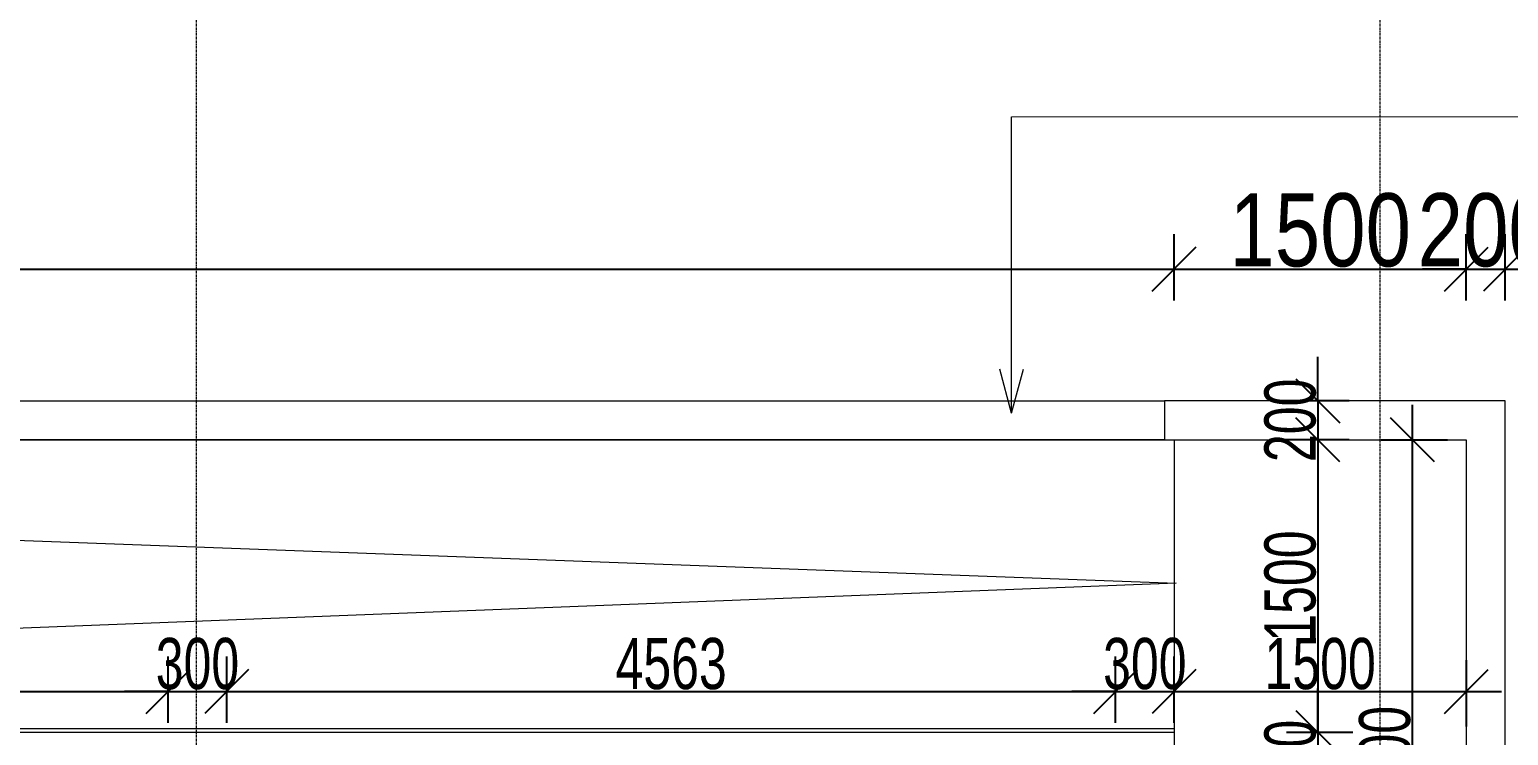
# Model space of a CAD drawing. Header units: millimetres. Extents: x -35190 to 411743, y -233114 to 23872.
# Drawn here: x 155340 to 162931, y 6883 to 10504 of the extents above; entities that cross this region are included whole.
import ezdxf

# ---------------------------------------------------------------- set-up
doc = ezdxf.new("R2010")
doc.units = ezdxf.units.MM
doc.linetypes.add('Grid Line', pattern=[22.225, 12.7, -3.175, 3.175, -3.175])
for name, color, linetype, lineweight in [('A-ANNO-DIMS', 211, 'Continuous', 9), ('A-DETL-THIN', 151, 'Continuous', 18), ('A-FLOR', 192, 'Continuous', 18), ('A-FLOR-HRAL', 11, 'Continuous', 18), ('G-ANNO-TEXT', 231, 'Continuous', 9), ('Q-CASE', 31, 'Continuous', 18), ('S-GRID', 1, 'Continuous', 9)]:
    doc.layers.add(name, color=color, linetype=linetype, lineweight=lineweight)
doc.styles.add('Arial_3', font='arial.ttf', dxfattribs={"width": 0.8, "height": 375})
doc.styles.add('Arial_8', font='arial.ttf', dxfattribs={"width": 0.7, "height": 262.5})
doc.dimstyles.new('main_4_5mm_2', dxfattribs={"dimscale": 304.8, "dimtxt": 382.597275, "dimasz": 0.738189, "dimexe": 0.590551, "dimexo": 0.0625, "dimgap": 0.024606, "dimtad": 1, "dimdec": 0, "dimzin": 0, "dimdsep": 46, "dimtxsty": 'Arial_3', "dimblk1": 'OBLIQUE', "dimblk2": 'OBLIQUE', "dimsah": 1, "dimcen": 0.09, "dimdle": 0.590551, "dimazin": 0, "dimtfac": 1, "dimtdec": 4, "dimtix": 1, "dimtmove": 0, "dimatfit": 3, "dimfxl": 0.590551, "dimfxlon": 1, "dimtvp": 1, "dimtolj": 1, "dimtzin": 0, "dimarcsym": 2})
doc.dimstyles.new('small_3_5mm', dxfattribs={"dimscale": 304.8, "dimtxt": 267.818092, "dimasz": 0.738189, "dimexe": 0.590551, "dimexo": 0.0625, "dimgap": 0.024606, "dimtad": 1, "dimdec": 0, "dimzin": 0, "dimdsep": 46, "dimtxsty": 'Arial_8', "dimblk1": 'OBLIQUE', "dimblk2": 'OBLIQUE', "dimsah": 1, "dimcen": 0.09, "dimdle": 0.590551, "dimazin": 0, "dimtfac": 1, "dimtdec": 4, "dimtix": 1, "dimtmove": 0, "dimatfit": 3, "dimfxl": 0.590551, "dimfxlon": 1, "dimtvp": 1, "dimtolj": 1, "dimtzin": 0, "dimarcsym": 2})

# ---------------------------------------------------------------- blocks, each defined once
blk = doc.blocks.new('Top Rail Type - Top Rail_Internal_-623587-FIRST FLOOR')
at = {"layer": 'A-FLOR-HRAL'}
for p, q in [((1223.9, 10179.7), (21103.9, 10179.7)), ((21103.9, 10179.7), (21103.9, 10139.7))]:
    blk.add_line(p, q, dxfattribs=at)
blk = doc.blocks.new('Casework 2 - Casework 2-644764-FIRST FLOOR')
at = {"layer": 'Q-CASE'}
for p, q in [((1174, 11859.7), (21055, 11859.7)), ((22803.9, 11859.7), (21055, 11859.7)), ((21055, 11859.7), (21055, 11659.7)), ((22803.9, 8159.7), (22803.9, 11859.7)), ((21055, 11659.7), (8805.4, 11659.7)), ((21055, 11659.7), (22603.9, 11659.7)), ((22603.9, 11659.7), (22603.9, 8359.7))]:
    blk.add_line(p, q, dxfattribs=at)
blk = doc.blocks.new('_Oblique')
at = {"color": 0, "linetype": 'ByBlock', "lineweight": -2}
blk.add_line((-0.5, -0.5), (0.5, 0.5), dxfattribs=at)
blk = doc.blocks.new('*D4052')
at = {"layer": 'A-ANNO-DIMS', "color": 0, "lineweight": -2, "transparency": 16777216}
for p, q in [((141334.4, 9114.1), (141334.4, 9455)), ((161214.4, 9114.1), (161214.4, 9455)), ((141154.4, 9275), (161394.4, 9275))]:
    blk.add_line(p, q, dxfattribs=at)
at = {"layer": 'Defpoints', "color": 0, "transparency": 16777216}
for p in [(161214.4, 9275), (141334.4, 9095), (161214.4, 9095)]:
    blk.add_point(p, dxfattribs=at)
at = {"layer": 'A-ANNO-DIMS', "color": 0, "lineweight": -2, "transparency": 16777216, "xscale": 224.9999999999999, "yscale": 224.9999999999999, "zscale": 224.9999999999999, "rotation": 180}
blk.add_blockref('_Oblique', (141334.4, 9275), dxfattribs=at)
at = {"layer": 'A-ANNO-DIMS', "color": 0, "lineweight": -2, "transparency": 16777216, "xscale": 224.9999999999999, "yscale": 224.9999999999999, "zscale": 224.9999999999999}
blk.add_blockref('_Oblique', (161214.4, 9275), dxfattribs=at)
at = {"layer": 'A-ANNO-DIMS', "color": 0, "transparency": 16777216, "insert": (151274.4, 9474), "char_height": 375, "width": 1377.35, "attachment_point": 5, "style": 'Arial_3'}
blk.add_mtext('\\A1;19880', dxfattribs=at)
blk = doc.blocks.new('*D4053')
at = {"layer": 'A-ANNO-DIMS', "color": 0, "lineweight": -2, "transparency": 16777216}
for p, q in [((161214.4, 9114.1), (161214.4, 9455)), ((162714.4, 9114.1), (162714.4, 9455)), ((161034.4, 9275), (162894.4, 9275))]:
    blk.add_line(p, q, dxfattribs=at)
at = {"layer": 'Defpoints', "color": 0, "transparency": 16777216}
for p in [(162714.4, 9275), (161214.4, 9095), (162714.4, 9095)]:
    blk.add_point(p, dxfattribs=at)
at = {"layer": 'A-ANNO-DIMS', "color": 0, "lineweight": -2, "transparency": 16777216, "xscale": 224.9999999999999, "yscale": 224.9999999999999, "zscale": 224.9999999999999, "rotation": 180}
blk.add_blockref('_Oblique', (161214.4, 9275), dxfattribs=at)
at = {"layer": 'A-ANNO-DIMS', "color": 0, "lineweight": -2, "transparency": 16777216, "xscale": 224.9999999999999, "yscale": 224.9999999999999, "zscale": 224.9999999999999}
blk.add_blockref('_Oblique', (162714.4, 9275), dxfattribs=at)
at = {"layer": 'A-ANNO-DIMS', "color": 0, "transparency": 16777216, "insert": (161964.4, 9474), "char_height": 375, "width": 1101.88, "attachment_point": 5, "style": 'Arial_3'}
blk.add_mtext('\\A1;1500', dxfattribs=at)
blk = doc.blocks.new('*D4054')
at = {"layer": 'A-ANNO-DIMS', "color": 0, "lineweight": -2, "transparency": 16777216}
for p, q in [((162714.4, 9114.1), (162714.4, 9455)), ((162914.4, 9114.1), (162914.4, 9455)), ((162714.4, 9275), (162489.4, 9275)), ((162714.4, 9275), (162914.4, 9275)), ((162914.4, 9275), (163139.4, 9275))]:
    blk.add_line(p, q, dxfattribs=at)
at = {"layer": 'Defpoints', "color": 0, "transparency": 16777216}
for p in [(162914.4, 9275), (162714.4, 9095), (162914.4, 9095)]:
    blk.add_point(p, dxfattribs=at)
at = {"layer": 'A-ANNO-DIMS', "color": 0, "lineweight": -2, "transparency": 16777216, "xscale": 224.9999999999999, "yscale": 224.9999999999999, "zscale": 224.9999999999999}
blk.add_blockref('_Oblique', (162714.4, 9275), dxfattribs=at)
at = {"layer": 'A-ANNO-DIMS', "color": 0, "lineweight": -2, "transparency": 16777216, "xscale": 224.9999999999999, "yscale": 224.9999999999999, "zscale": 224.9999999999999, "rotation": 180}
blk.add_blockref('_Oblique', (162914.4, 9275), dxfattribs=at)
at = {"layer": 'A-ANNO-DIMS', "color": 0, "transparency": 16777216, "insert": (162814.4, 9474), "char_height": 375, "width": 826.41, "attachment_point": 5, "style": 'Arial_3'}
blk.add_mtext('\\A1;200', dxfattribs=at)
blk = doc.blocks.new('*D4064')
at = {"layer": 'A-ANNO-DIMS', "color": 0, "lineweight": -2, "transparency": 16777216}
for p, q in [((161952.6, 8599.3), (161952.6, 8824.3)), ((162113.5, 8599.3), (161772.6, 8599.3)), ((161952.6, 8599.3), (161952.6, 8399.3)), ((162113.5, 8399.3), (161772.6, 8399.3)), ((161952.6, 8399.3), (161952.6, 8174.3))]:
    blk.add_line(p, q, dxfattribs=at)
at = {"layer": 'Defpoints', "color": 0, "transparency": 16777216}
for p in [(162132.6, 8599.3), (161952.6, 8399.3), (162132.6, 8399.3)]:
    blk.add_point(p, dxfattribs=at)
at = {"layer": 'A-ANNO-DIMS', "color": 0, "lineweight": -2, "transparency": 16777216, "xscale": 224.9999999999999, "yscale": 224.9999999999999, "zscale": 224.9999999999999}
for p, rotation in [((161952.6, 8599.3), 270), ((161952.6, 8399.3), 90)]:
    blk.add_blockref('_Oblique', p, dxfattribs=dict(at, rotation=rotation))
at = {"layer": 'A-ANNO-DIMS', "color": 0, "transparency": 16777216, "insert": (161811.1, 8499.3), "char_height": 262.5, "width": 504.322, "attachment_point": 5, "rotation": 90, "style": 'Arial_8'}
blk.add_mtext('\\A1;200', dxfattribs=at)
blk = doc.blocks.new('*D4065')
at = {"layer": 'A-ANNO-DIMS', "color": 0, "lineweight": -2, "transparency": 16777216}
for p, q in [((161952.6, 8579.3), (161952.6, 6719.3)), ((162113.5, 8399.3), (161772.6, 8399.3)), ((161791.6, 6899.3), (162132.6, 6899.3))]:
    blk.add_line(p, q, dxfattribs=at)
at = {"layer": 'Defpoints', "color": 0, "transparency": 16777216}
for p in [(162132.6, 8399.3), (161772.6, 6899.3), (161952.6, 6899.3)]:
    blk.add_point(p, dxfattribs=at)
at = {"layer": 'A-ANNO-DIMS', "color": 0, "lineweight": -2, "transparency": 16777216, "xscale": 224.9999999999999, "yscale": 224.9999999999999, "zscale": 224.9999999999999}
for p, rotation in [((161952.6, 8399.3), 90), ((161952.6, 6899.3), 270)]:
    blk.add_blockref('_Oblique', p, dxfattribs=dict(at, rotation=rotation))
at = {"layer": 'A-ANNO-DIMS', "color": 0, "transparency": 16777216, "insert": (161811.1, 7649.3), "char_height": 262.5, "width": 672.429, "attachment_point": 5, "rotation": 90, "style": 'Arial_8'}
blk.add_mtext('\\A1;1500', dxfattribs=at)
blk = doc.blocks.new('*D4066')
at = {"layer": 'A-ANNO-DIMS', "color": 0, "lineweight": -2, "transparency": 16777216}
for p, q in [((161952.6, 6899.3), (161952.6, 7124.3)), ((161791.6, 6899.3), (162132.6, 6899.3)), ((161952.6, 6899.3), (161952.6, 6599.3)), ((161791.6, 6599.3), (162132.6, 6599.3)), ((161952.6, 6599.3), (161952.6, 6374.3))]:
    blk.add_line(p, q, dxfattribs=at)
at = {"layer": 'Defpoints', "color": 0, "transparency": 16777216}
for p in [(161772.6, 6899.3), (161772.6, 6599.3), (161952.6, 6599.3)]:
    blk.add_point(p, dxfattribs=at)
at = {"layer": 'A-ANNO-DIMS', "color": 0, "lineweight": -2, "transparency": 16777216, "xscale": 224.9999999999999, "yscale": 224.9999999999999, "zscale": 224.9999999999999}
for p, rotation in [((161952.6, 6899.3), 270), ((161952.6, 6599.3), 90)]:
    blk.add_blockref('_Oblique', p, dxfattribs=dict(at, rotation=rotation))
at = {"layer": 'A-ANNO-DIMS', "color": 0, "transparency": 16777216, "insert": (161811, 6749.3), "char_height": 262.5, "width": 504.322, "attachment_point": 5, "rotation": 90, "style": 'Arial_8'}
blk.add_mtext('\\A1;300', dxfattribs=at)
blk = doc.blocks.new('*D4068')
at = {"layer": 'A-ANNO-DIMS', "color": 0, "lineweight": -2, "transparency": 16777216}
for p, q in [((162438.4, 4919.3), (162438.4, 8579.3)), ((162277.5, 8399.3), (162618.4, 8399.3)), ((162277.5, 5099.3), (162618.4, 5099.3))]:
    blk.add_line(p, q, dxfattribs=at)
at = {"layer": 'Defpoints', "color": 0, "transparency": 16777216}
for p in [(162258.4, 8399.3), (162438.4, 8399.3), (162258.4, 5099.3)]:
    blk.add_point(p, dxfattribs=at)
at = {"layer": 'A-ANNO-DIMS', "color": 0, "lineweight": -2, "transparency": 16777216, "xscale": 224.9999999999999, "yscale": 224.9999999999999, "zscale": 224.9999999999999}
for p, rotation in [((162438.4, 8399.3), 90), ((162438.4, 5099.3), 270)]:
    blk.add_blockref('_Oblique', p, dxfattribs=dict(at, rotation=rotation))
at = {"layer": 'A-ANNO-DIMS', "color": 0, "transparency": 16777216, "insert": (162296.8, 6749.3), "char_height": 262.5, "width": 672.429, "attachment_point": 5, "rotation": 90, "style": 'Arial_8'}
blk.add_mtext('\\A1;3300', dxfattribs=at)
blk = doc.blocks.new('*D4187')
at = {"layer": 'A-ANNO-DIMS', "color": 0, "lineweight": -2, "transparency": 16777216}
for p, q in [((151491.8, 6947.7), (151491.8, 7288.6)), ((156051.8, 6947.7), (156051.8, 7288.6)), ((151311.8, 7108.6), (156231.8, 7108.6))]:
    blk.add_line(p, q, dxfattribs=at)
at = {"layer": 'Defpoints', "color": 0, "transparency": 16777216}
for p in [(156051.8, 7108.6), (151491.8, 6928.6), (156051.8, 6928.6)]:
    blk.add_point(p, dxfattribs=at)
at = {"layer": 'A-ANNO-DIMS', "color": 0, "lineweight": -2, "transparency": 16777216, "xscale": 224.9999999999999, "yscale": 224.9999999999999, "zscale": 224.9999999999999, "rotation": 180}
blk.add_blockref('_Oblique', (151491.8, 7108.6), dxfattribs=at)
at = {"layer": 'A-ANNO-DIMS', "color": 0, "lineweight": -2, "transparency": 16777216, "xscale": 224.9999999999999, "yscale": 224.9999999999999, "zscale": 224.9999999999999}
blk.add_blockref('_Oblique', (156051.8, 7108.6), dxfattribs=at)
at = {"layer": 'A-ANNO-DIMS', "color": 0, "transparency": 16777216, "insert": (153771.8, 7250.2), "char_height": 262.5, "width": 672.429, "attachment_point": 5, "style": 'Arial_8'}
blk.add_mtext('\\A1;4560', dxfattribs=at)
blk = doc.blocks.new('*D4188')
at = {"layer": 'A-ANNO-DIMS', "color": 0, "lineweight": -2, "transparency": 16777216}
for p, q in [((156051.8, 6947.7), (156051.8, 7288.6)), ((156351.8, 6947.7), (156351.8, 7288.6)), ((156051.8, 7108.6), (155826.8, 7108.6)), ((156051.8, 7108.6), (156351.8, 7108.6)), ((156351.8, 7108.6), (156576.8, 7108.6))]:
    blk.add_line(p, q, dxfattribs=at)
at = {"layer": 'Defpoints', "color": 0, "transparency": 16777216}
for p in [(156351.8, 7108.6), (156051.8, 6928.6), (156351.8, 6928.6)]:
    blk.add_point(p, dxfattribs=at)
at = {"layer": 'A-ANNO-DIMS', "color": 0, "lineweight": -2, "transparency": 16777216, "xscale": 224.9999999999999, "yscale": 224.9999999999999, "zscale": 224.9999999999999}
blk.add_blockref('_Oblique', (156051.8, 7108.6), dxfattribs=at)
at = {"layer": 'A-ANNO-DIMS', "color": 0, "lineweight": -2, "transparency": 16777216, "xscale": 224.9999999999999, "yscale": 224.9999999999999, "zscale": 224.9999999999999, "rotation": 180}
blk.add_blockref('_Oblique', (156351.8, 7108.6), dxfattribs=at)
at = {"layer": 'A-ANNO-DIMS', "color": 0, "transparency": 16777216, "insert": (156201.8, 7250.3), "char_height": 262.5, "width": 504.322, "attachment_point": 5, "style": 'Arial_8'}
blk.add_mtext('\\A1;300', dxfattribs=at)
blk = doc.blocks.new('*D4189')
at = {"layer": 'A-ANNO-DIMS', "color": 0, "lineweight": -2, "transparency": 16777216}
for p, q in [((156351.8, 6947.7), (156351.8, 7288.6)), ((160914.4, 6947.7), (160914.4, 7288.6)), ((156171.8, 7108.6), (161094.4, 7108.6))]:
    blk.add_line(p, q, dxfattribs=at)
at = {"layer": 'Defpoints', "color": 0, "transparency": 16777216}
for p in [(160914.4, 7108.6), (156351.8, 6928.6), (160914.4, 6928.6)]:
    blk.add_point(p, dxfattribs=at)
at = {"layer": 'A-ANNO-DIMS', "color": 0, "lineweight": -2, "transparency": 16777216, "xscale": 224.9999999999999, "yscale": 224.9999999999999, "zscale": 224.9999999999999, "rotation": 180}
blk.add_blockref('_Oblique', (156351.8, 7108.6), dxfattribs=at)
at = {"layer": 'A-ANNO-DIMS', "color": 0, "lineweight": -2, "transparency": 16777216, "xscale": 224.9999999999999, "yscale": 224.9999999999999, "zscale": 224.9999999999999}
blk.add_blockref('_Oblique', (160914.4, 7108.6), dxfattribs=at)
at = {"layer": 'A-ANNO-DIMS', "color": 0, "transparency": 16777216, "insert": (158633.1, 7250.3), "char_height": 262.5, "width": 672.429, "attachment_point": 5, "style": 'Arial_8'}
blk.add_mtext('\\A1;4563', dxfattribs=at)
blk = doc.blocks.new('*D4190')
at = {"layer": 'A-ANNO-DIMS', "color": 0, "lineweight": -2, "transparency": 16777216}
for p, q in [((160914.4, 6947.7), (160914.4, 7288.6)), ((161214.4, 6947.7), (161214.4, 7288.6)), ((160914.4, 7108.6), (160689.4, 7108.6)), ((160914.4, 7108.6), (161214.4, 7108.6)), ((161214.4, 7108.6), (161439.4, 7108.6))]:
    blk.add_line(p, q, dxfattribs=at)
at = {"layer": 'Defpoints', "color": 0, "transparency": 16777216}
for p in [(161214.4, 7108.6), (160914.4, 6928.6), (161214.4, 6928.6)]:
    blk.add_point(p, dxfattribs=at)
at = {"layer": 'A-ANNO-DIMS', "color": 0, "lineweight": -2, "transparency": 16777216, "xscale": 224.9999999999999, "yscale": 224.9999999999999, "zscale": 224.9999999999999}
blk.add_blockref('_Oblique', (160914.4, 7108.6), dxfattribs=at)
at = {"layer": 'A-ANNO-DIMS', "color": 0, "lineweight": -2, "transparency": 16777216, "xscale": 224.9999999999999, "yscale": 224.9999999999999, "zscale": 224.9999999999999, "rotation": 180}
blk.add_blockref('_Oblique', (161214.4, 7108.6), dxfattribs=at)
at = {"layer": 'A-ANNO-DIMS', "color": 0, "transparency": 16777216, "insert": (161064.4, 7250.3), "char_height": 262.5, "width": 504.322, "attachment_point": 5, "style": 'Arial_8'}
blk.add_mtext('\\A1;300', dxfattribs=at)
blk = doc.blocks.new('*D4191')
at = {"layer": 'A-ANNO-DIMS', "color": 0, "lineweight": -2, "transparency": 16777216}
for p, q in [((161214.4, 6947.7), (161214.4, 7288.6)), ((162714.4, 7269.6), (162714.4, 6928.6)), ((161034.4, 7108.6), (162894.4, 7108.6))]:
    blk.add_line(p, q, dxfattribs=at)
at = {"layer": 'Defpoints', "color": 0, "transparency": 16777216}
for p in [(162714.4, 7288.6), (162714.4, 7108.6), (161214.4, 6928.6)]:
    blk.add_point(p, dxfattribs=at)
at = {"layer": 'A-ANNO-DIMS', "color": 0, "lineweight": -2, "transparency": 16777216, "xscale": 224.9999999999999, "yscale": 224.9999999999999, "zscale": 224.9999999999999, "rotation": 180}
blk.add_blockref('_Oblique', (161214.4, 7108.6), dxfattribs=at)
at = {"layer": 'A-ANNO-DIMS', "color": 0, "lineweight": -2, "transparency": 16777216, "xscale": 224.9999999999999, "yscale": 224.9999999999999, "zscale": 224.9999999999999}
blk.add_blockref('_Oblique', (162714.4, 7108.6), dxfattribs=at)
at = {"layer": 'A-ANNO-DIMS', "color": 0, "transparency": 16777216, "insert": (161964.4, 7250.2), "char_height": 262.5, "width": 672.429, "attachment_point": 5, "style": 'Arial_8'}
blk.add_mtext('\\A1;1500', dxfattribs=at)

msp = doc.modelspace()

# ---------------------------------------------------------------- linework, layer by layer
at = {"layer": 'A-DETL-THIN'}
for p, q in [((139834.4, 8399.3), (162714.4, 8399.3)), ((141334.4, 8399.3), (161224.4, 7664.1)), ((161214.4, 8399.3), (161214.4, 5099.3)), ((162714.4, 8399.3), (162714.4, 5099.3)), ((161224.4, 7664.1), (141334.4, 6887.5)), ((141334.4, 6899.3), (161211.8, 6899.3))]:
    msp.add_line(p, q, dxfattribs=at)
at = {"layer": 'A-FLOR'}
msp.add_line((161214.4, 8399.3), (161214.4, 6919.3), dxfattribs=at)
at = {"layer": 'G-ANNO-TEXT', "color": 50}
for p, q in [((160380.7, 10055.4), (163769.5, 10057.6)), ((160380.7, 8536.1), (160380.7, 10055.4)), ((160380.7, 8536.1), (160320.4, 8761.1)), ((160380.7, 8536.1), (160441, 8761.1))]:
    msp.add_line(p, q, dxfattribs=at)
at = {"layer": 'S-GRID', "linetype": 'Grid Line'}
for p, q in [((156196.9, -26662), (156196.9, 15610.8)), ((162271.9, -26662), (162271.9, 15610.8))]:
    msp.add_line(p, q, dxfattribs=at)

# ---------------------------------------------------------------- block references
at = {"layer": 'A-FLOR-HRAL'}
msp.add_blockref('Top Rail Type - Top Rail_Internal_-623587-FIRST FLOOR', (140110.5, -3260.4), dxfattribs=at)
at = {"layer": 'Q-CASE'}
msp.add_blockref('Casework 2 - Casework 2-644764-FIRST FLOOR', (140110.5, -3260.4), dxfattribs=at)

# ---------------------------------------------------------------- dimensions: what is measured, and where the dimension line sits
at = {"layer": 'A-ANNO-DIMS'}
for base, p1, p2, dimstyle, override, picture, middle in [((161214.4, 9275), (141334.4, 9095), (161214.4, 9095), 'main_4_5mm_2', {"dimpost": '<>', "dimfxl": 19880}, '*D4052', (151274.4, 9474)), ((162714.4, 9275), (161214.4, 9095), (162714.4, 9095), 'main_4_5mm_2', {"dimpost": '<>', "dimfxl": 1500}, '*D4053', (161964.4, 9474)), ((162914.4, 9275), (162714.4, 9095), (162914.4, 9095), 'main_4_5mm_2', {"dimpost": '<>', "dimfxl": 200}, '*D4054', (162814.4, 9474)), ((156051.8, 7108.6), (151491.8, 6928.6), (156051.8, 6928.6), 'small_3_5mm', {"dimpost": '<>', "dimfxl": 4560}, '*D4187', (153771.8, 7250.2)), ((156351.8, 7108.6), (156051.8, 6928.6), (156351.8, 6928.6), 'small_3_5mm', {"dimpost": '<>', "dimfxl": 300}, '*D4188', (156201.8, 7250.3)), ((160914.4, 7108.6), (156351.8, 6928.6), (160914.4, 6928.6), 'small_3_5mm', {"dimpost": '<>', "dimfxl": 4562.533784}, '*D4189', (158633.1, 7250.3)), ((161214.4, 7108.6), (160914.4, 6928.6), (161214.4, 6928.6), 'small_3_5mm', {"dimpost": '<>', "dimfxl": 300}, '*D4190', (161064.4, 7250.3)), ((162714.4, 7108.6), (161214.4, 6928.6), (162714.4, 7288.6), 'small_3_5mm', {"dimpost": '<>', "dimfxl": 1542.595216}, '*D4191', (161964.4, 7250.2))]:
    dim = msp.add_linear_dim(base=base, p1=p1, p2=p2, dimstyle=dimstyle, override=override, dxfattribs=at)
    dim.commit()
    dim.dimension.update_dxf_attribs({"geometry": picture, "text_midpoint": middle})
for base, p1, p2, override, picture, middle in [((161952.6, 8399.3), (162132.6, 8599.3), (162132.6, 8399.3), {"dimpost": '<>', "dimfxl": 200}, '*D4064', (161811.1, 8499.3)), ((161952.6, 6899.3), (162132.6, 8399.3), (161772.6, 6899.3), {"dimpost": '<>', "dimfxl": 1542.595216}, '*D4065', (161811.1, 7649.3)), ((162438.4, 8399.3), (162258.4, 5099.3), (162258.4, 8399.3), {"dimpost": '<>', "dimfxl": 3300}, '*D4068', (162296.8, 6749.3)), ((161952.6, 6599.3), (161772.6, 6899.3), (161772.6, 6599.3), {"dimpost": '<>', "dimfxl": 300}, '*D4066', (161811, 6749.3))]:
    dim = msp.add_linear_dim(base=base, p1=p1, p2=p2, angle=90, dimstyle='small_3_5mm', override=override, dxfattribs=at)
    dim.commit()
    dim.dimension.update_dxf_attribs({"geometry": picture, "text_midpoint": middle})

doc.saveas('drawing.dxf')
